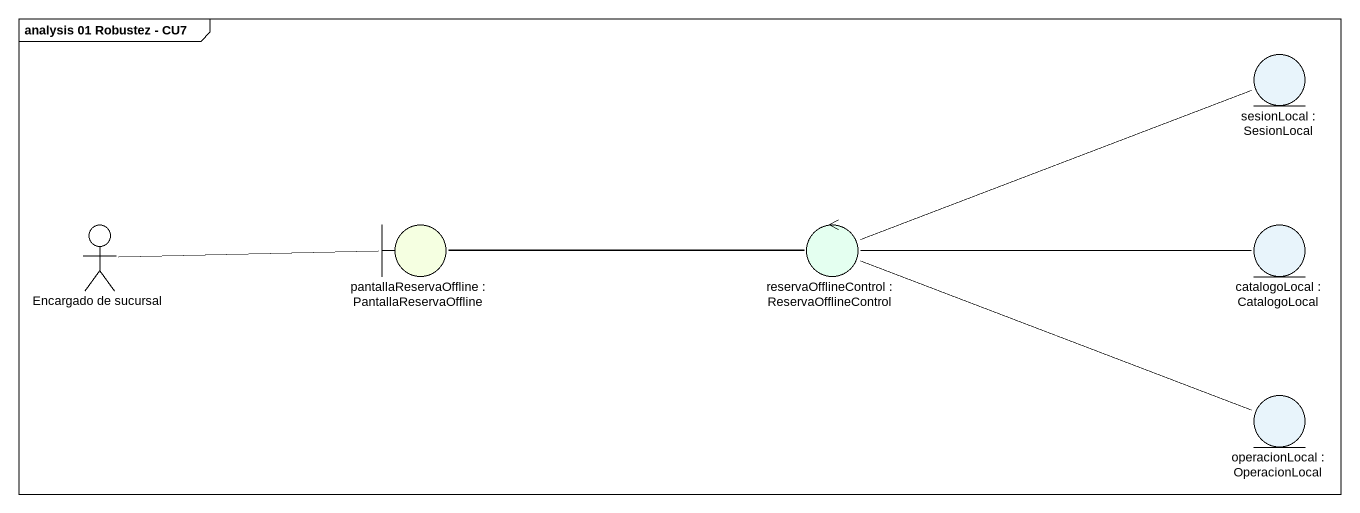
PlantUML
@startuml
mainframe analysis 01 Robustez - CU7
entity "sesionLocal : SesionLocal" as sesionLocal #E8F4FB
actor "Encargado de sucursal" as Encargado_de_sucursal
boundary "pantallaReservaOffline : PantallaReservaOffline" as pantallaReservaOffline #F5FFE1
control "reservaOfflineControl : ReservaOfflineControl" as reservaOfflineControl #E4FFF0
entity "catalogoLocal : CatalogoLocal" as catalogoLocal #E8F4FB
entity "operacionLocal : OperacionLocal" as operacionLocal #E8F4FB
Encargado_de_sucursal -right- pantallaReservaOffline
pantallaReservaOffline -right- reservaOfflineControl
reservaOfflineControl -right- sesionLocal
reservaOfflineControl -left- pantallaReservaOffline
reservaOfflineControl -right- catalogoLocal
reservaOfflineControl -right- operacionLocal
@enduml
